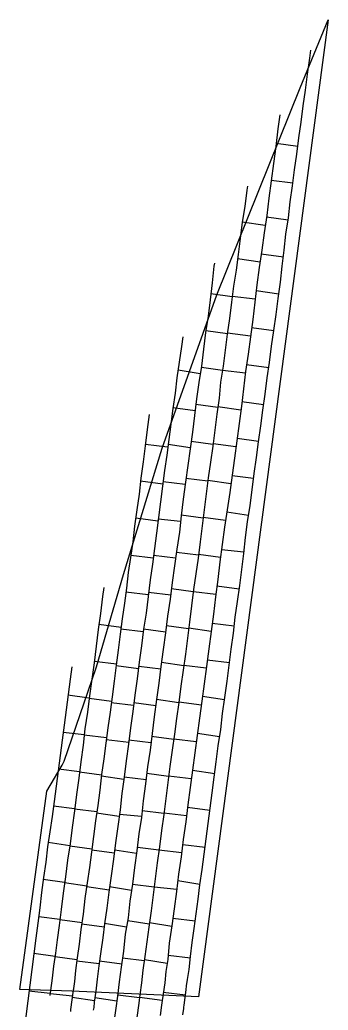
# Model space of a CAD drawing. Extents: x 705628 to 706171, y 1563556 to 1564504.
# Drawn here: x 705835.1 to 705876.5, y 1564370.7 to 1564503.8 of the extents above; entities that cross this region are included whole.
import ezdxf

# ---------------------------------------------------------------- set-up
doc = ezdxf.new("R2010")
doc.units = 0
doc.layers.add('10108_0101_PANTES', color=7, linetype='Continuous')
doc.layers.add('AGROCAD PLL', color=7, linetype='Continuous')
doc.layers.add('10108_0101_REAL', color=30, linetype='Continuous', lineweight=25)

msp = doc.modelspace()

# ---------------------------------------------------------------- linework, layer by layer
at = {"layer": '10108_0101_PANTES'}
msp.add_lwpolyline([(705835.1, 1564373.52), (705838.72, 1564400.16), (705840.81, 1564403.67), (705841.05, 1564404.19), (705845.36, 1564416.72), (705845.41, 1564416.85), (705849.04, 1564429.27), (705854.24, 1564446.25), (705861.6, 1564466.83), (705872.76, 1564494.62), (705876.55, 1564503.77), (705859.1, 1564372.52), (705842.11, 1564373.29), (705835.1, 1564373.52)], close=True, dxfattribs=at)
at = {"layer": '10108_0101_REAL'}
for points in [[(705857.01, 1564370.14), (705857.13, 1564370.96), (705857.16, 1564371.16), (705857.21, 1564371.44), (705857.46, 1564373.5), (705857.51, 1564374.03), (705857.63, 1564374.86), (705857.84, 1564376.23), (705858.04, 1564377.94), (705858.28, 1564379.82), (705858.55, 1564381.71), (705858.79, 1564383.68), (705859.08, 1564385.65), (705859.3, 1564387.6), (705859.61, 1564389.63), (705859.88, 1564391.71), (705860.13, 1564393.78), (705860.41, 1564395.82), (705860.69, 1564397.9), (705860.96, 1564399.96), (705861.22, 1564402.04), (705861.51, 1564404.09), (705861.78, 1564406.26), (705862.1, 1564408.44), (705862.35, 1564410.59), (705862.67, 1564412.76), (705862.96, 1564414.93), (705863.23, 1564417.09), (705863.5, 1564419.24), (705863.8, 1564421.38), (705864.04, 1564423.53), (705864.35, 1564425.66), (705864.65, 1564427.81), (705864.95, 1564429.92), (705865.2, 1564432.1), (705865.45, 1564434.24), (705865.72, 1564436.35), (705866.05, 1564438.53), (705866.33, 1564440.66), (705866.6, 1564442.81), (705866.89, 1564444.96), (705867.17, 1564447.07), (705867.48, 1564449.22), (705867.77, 1564451.34), (705868.07, 1564453.49), (705868.36, 1564455.66), (705868.65, 1564457.76), (705868.93, 1564459.92), (705869.24, 1564462.05), (705869.55, 1564464.18), (705869.81, 1564466.34), (705870.12, 1564468.52), (705870.36, 1564470.67), (705870.64, 1564472.84), (705870.87, 1564474.99), (705871.19, 1564477.17), (705871.42, 1564479.33), (705871.75, 1564481.48), (705872.02, 1564483.61), (705872.31, 1564485.73), (705872.61, 1564487.91), (705872.91, 1564490.04), (705873.18, 1564492.2), (705873.49, 1564494.34), (705873.78, 1564496.48), (705874.07, 1564498.61), (705874.2, 1564499.7)], [(705870.04, 1564491.02), (705869.77, 1564489.13), (705869.49, 1564486.77), (705869.19, 1564484.45), (705868.89, 1564482.12), (705868.59, 1564479.8), (705868.28, 1564477.49), (705867.93, 1564475.15), (705867.64, 1564472.84), (705867.29, 1564470.51), (705866.97, 1564468.18), (705866.69, 1564465.83), (705866.4, 1564463.52), (705866.11, 1564461.18), (705865.8, 1564458.84), (705865.44, 1564456.53), (705865.17, 1564454.2), (705864.88, 1564451.86), (705864.57, 1564449.56), (705864.25, 1564447.23), (705863.95, 1564444.9), (705863.63, 1564442.59), (705863.31, 1564440.27), (705862.95, 1564437.96), (705862.62, 1564435.64), (705862.31, 1564433.29), (705862, 1564430.95), (705861.7, 1564428.59), (705861.42, 1564426.27), (705861.12, 1564423.93), (705860.8, 1564421.61), (705860.49, 1564419.26), (705860.17, 1564416.93), (705859.88, 1564414.6), (705859.57, 1564412.26), (705859.27, 1564409.95), (705858.93, 1564407.62), (705858.64, 1564405.31), (705858.3, 1564403), (705858, 1564400.66), (705857.67, 1564398.35), (705857.4, 1564396.03), (705857.07, 1564393.68), (705856.8, 1564391.36), (705856.43, 1564389.02), (705856.18, 1564386.69), (705855.86, 1564384.37), (705855.55, 1564382.06), (705855.17, 1564379.75), (705855, 1564377.55), (705854.74, 1564375.93), (705854.57, 1564374.4), (705854.35, 1564372.93), (705854.15, 1564371.41), (705853.98, 1564370.05)], [(705865.7, 1564481.43), (705865.63, 1564480.88), (705865.32, 1564478.71), (705865, 1564476.57), (705864.72, 1564474.41), (705864.44, 1564472.26), (705864.17, 1564470.13), (705863.84, 1564467.99), (705863.54, 1564465.84), (705863.26, 1564463.66), (705862.99, 1564461.54), (705862.68, 1564459.4), (705862.42, 1564457.25), (705862.09, 1564455.11), (705861.88, 1564452.94), (705861.58, 1564450.8), (705861.33, 1564448.67), (705861.03, 1564446.51), (705860.73, 1564444.36), (705860.42, 1564442.25), (705860.16, 1564440.09), (705859.88, 1564437.97), (705859.59, 1564435.81), (705859.32, 1564433.64), (705859.06, 1564431.48), (705858.74, 1564429.35), (705858.46, 1564427.23), (705858.16, 1564425.04), (705857.91, 1564422.87), (705857.63, 1564420.72), (705857.37, 1564418.55), (705857.05, 1564416.41), (705856.76, 1564414.25), (705856.48, 1564412.08), (705856.18, 1564409.94), (705855.87, 1564407.8), (705855.59, 1564405.65), (705855.27, 1564403.5), (705854.99, 1564401.34), (705854.71, 1564399.19), (705854.45, 1564397.04), (705854.13, 1564394.87), (705853.87, 1564392.71), (705853.57, 1564390.53), (705853.29, 1564388.38), (705853.03, 1564386.23), (705852.77, 1564384.07), (705852.44, 1564381.91), (705852.18, 1564379.92), (705851.9, 1564377.97), (705851.65, 1564376.1), (705851.45, 1564374.42), (705851.24, 1564372.83), (705851.14, 1564372.1), (705851.09, 1564371.69), (705851.06, 1564371.37), (705850.67, 1564368.8)], [(705861.25, 1564471.09), (705861.19, 1564470.66), (705860.95, 1564468.44), (705860.67, 1564466.17), (705860.4, 1564463.96), (705860.05, 1564461.75), (705859.78, 1564459.51), (705859.52, 1564457.26), (705859.15, 1564455.05), (705858.86, 1564452.85), (705858.58, 1564450.6), (705858.31, 1564448.37), (705857.99, 1564446.15), (705857.66, 1564443.89), (705857.36, 1564441.65), (705857.07, 1564439.39), (705856.78, 1564437.16), (705856.55, 1564434.93), (705856.2, 1564432.68), (705855.91, 1564430.43), (705855.59, 1564428.2), (705855.32, 1564425.96), (705854.97, 1564423.69), (705854.68, 1564421.44), (705854.38, 1564419.2), (705854.07, 1564416.92), (705853.79, 1564414.69), (705853.48, 1564412.46), (705853.15, 1564410.17), (705852.87, 1564407.9), (705852.61, 1564405.66), (705852.28, 1564403.43), (705852.01, 1564401.16), (705851.68, 1564398.87), (705851.45, 1564396.63), (705851.1, 1564394.42), (705850.84, 1564392.16), (705850.5, 1564389.9), (705850.26, 1564387.67), (705849.9, 1564385.41), (705849.67, 1564383.17), (705849.27, 1564380.94), (705849.04, 1564378.68), (705848.73, 1564376.54), (705848.47, 1564374.57), (705848.25, 1564372.63), (705848.01, 1564371.01), (705847.8, 1564369.45)], [(705856.99, 1564461.21), (705856.82, 1564459.9), (705856.53, 1564457.8), (705856.21, 1564455.7), (705855.98, 1564453.64), (705855.67, 1564451.56), (705855.39, 1564449.46), (705855.11, 1564447.39), (705854.84, 1564445.29), (705854.56, 1564443.22), (705854.27, 1564441.12), (705853.99, 1564439.03), (705853.74, 1564436.93), (705853.46, 1564434.83), (705853.19, 1564432.74), (705852.94, 1564430.65), (705852.63, 1564428.53), (705852.34, 1564426.32), (705852.1, 1564424.09), (705851.73, 1564421.92), (705851.46, 1564419.7), (705851.15, 1564417.5), (705850.87, 1564415.27), (705850.56, 1564413.06), (705850.29, 1564410.85), (705849.96, 1564408.65), (705849.7, 1564406.46), (705849.39, 1564404.26), (705849.14, 1564402.06), (705848.83, 1564399.84), (705848.57, 1564397.64), (705848.26, 1564395.44), (705847.98, 1564393.22), (705847.69, 1564391.01), (705847.38, 1564388.8), (705847.06, 1564386.62), (705846.8, 1564384.43), (705846.48, 1564382.35), (705846.24, 1564380.47), (705845.99, 1564378.64), (705845.74, 1564376.7), (705845.5, 1564374.91), (705845.32, 1564373.3), (705845.1, 1564371.83), (705845.03, 1564371.09), (705844.98, 1564370.73)], [(705852.48, 1564450.75), (705852.23, 1564448.72), (705851.95, 1564446.57), (705851.68, 1564444.41), (705851.38, 1564442.22), (705851.14, 1564440.07), (705850.84, 1564437.93), (705850.53, 1564435.77), (705850.28, 1564433.64), (705849.96, 1564431.57), (705849.68, 1564429.55), (705849.44, 1564427.44), (705849.17, 1564425.4), (705848.87, 1564423.31), (705848.59, 1564421.23), (705848.33, 1564419.12), (705848.07, 1564417.07), (705847.8, 1564414.94), (705847.49, 1564412.85), (705847.23, 1564410.76), (705846.94, 1564408.68), (705846.64, 1564406.6), (705846.37, 1564404.5), (705846.08, 1564402.39), (705845.85, 1564400.32), (705845.58, 1564398.23), (705845.27, 1564396.17), (705845, 1564394.09), (705844.73, 1564391.99), (705844.46, 1564389.92), (705844.17, 1564387.86), (705843.86, 1564385.76), (705843.62, 1564383.66), (705843.32, 1564381.6), (705843.06, 1564379.63), (705842.82, 1564377.77), (705842.59, 1564376.07), (705842.43, 1564374.58), (705842.33, 1564373.68), (705842.31, 1564373.58), (705842.29, 1564373.42), (705841.92, 1564370.86), (705841.92, 1564370.58)], [(705846.4, 1564427.53), (705846.23, 1564426.29), (705845.93, 1564424.05), (705845.65, 1564421.86), (705845.36, 1564419.62), (705845.08, 1564417.39), (705844.76, 1564415.21), (705844.47, 1564412.97), (705844.18, 1564410.76), (705843.85, 1564408.55), (705843.6, 1564406.33), (705843.29, 1564404.12), (705843.01, 1564401.91), (705842.7, 1564399.71), (705842.44, 1564397.52), (705842.13, 1564395.3), (705841.85, 1564393.1), (705841.52, 1564390.88), (705841.23, 1564388.68), (705840.92, 1564386.47), (705840.66, 1564384.25), (705840.38, 1564382.11), (705840.14, 1564380.18), (705839.89, 1564378.4), (705839.64, 1564376.68), (705839.44, 1564375.05), (705839.21, 1564373.4), (705839.14, 1564372.77), (705839.13, 1564372.7)], [(705842.1, 1564416.85), (705841.86, 1564415.2), (705841.58, 1564413.15), (705841.31, 1564411.1), (705841.07, 1564409.05), (705840.78, 1564407), (705840.52, 1564404.95), (705840.25, 1564402.89), (705839.99, 1564400.83), (705839.7, 1564398.78), (705839.43, 1564396.74), (705839.15, 1564394.69), (705838.84, 1564392.67), (705838.58, 1564390.61), (705838.28, 1564388.57), (705838.03, 1564386.56), (705837.79, 1564384.49), (705837.53, 1564382.44), (705837.25, 1564380.44), (705835.35, 1564365.7)]]:
    msp.add_lwpolyline(points, dxfattribs=at)
at = {"layer": 'AGROCAD PLL', "color": 5, "true_color": 0x0000ff}
for points in [[(705872.45, 1564486.77), (705869.54, 1564487.17)], [(705871.8, 1564481.81), (705868.9, 1564482.18)], [(705871.15, 1564476.86), (705868.25, 1564477.28)], [(705863.64, 1564466.57), (705860.77, 1564466.98)], [(705863, 1564461.61), (705860.09, 1564461.98)], [(705862.33, 1564456.66), (705859.5, 1564457.09)], [(705867.87, 1564452.07), (705864.96, 1564452.47)], [(705867.18, 1564447.12), (705864.29, 1564447.54)], [(705866.52, 1564442.17), (705863.63, 1564442.53)], [(705844.43, 1564412.66), (705841.56, 1564413.04)], [(705844.43, 1564412.66), (705841.56, 1564413.04)], [(705843.75, 1564407.71), (705840.92, 1564408.03)], [(705843.75, 1564407.71), (705840.92, 1564408.03)], [(705843.11, 1564402.75), (705840.28, 1564403.11)], [(705843.11, 1564402.75), (705840.28, 1564403.11)], [(705855.09, 1564402.14), (705852.17, 1564402.52)], [(705842.47, 1564397.79), (705839.62, 1564398.15)], [(705842.47, 1564397.79), (705839.62, 1564398.15)], [(705854.47, 1564397.18), (705851.55, 1564397.53)], [(705841.81, 1564392.84), (705838.93, 1564393.26)], [(705841.81, 1564392.84), (705838.93, 1564393.26)], [(705853.8, 1564392.23), (705850.9, 1564392.62)], [(705841.12, 1564387.89), (705838.25, 1564388.29)], [(705841.12, 1564387.89), (705838.25, 1564388.29)], [(705853.16, 1564387.27), (705850.25, 1564387.63)], [(705840.49, 1564382.93), (705837.64, 1564383.3)], [(705840.49, 1564382.93), (705837.64, 1564383.3)], [(705852.5, 1564382.31), (705849.6, 1564382.76)], [(705839.83, 1564377.97), (705836.99, 1564378.38)], [(705839.83, 1564377.97), (705836.99, 1564378.38)], [(705851.81, 1564377.36), (705848.9, 1564377.75)], [(705839.17, 1564373.01), (705836.33, 1564373.32)], [(705839.17, 1564373.01), (705836.33, 1564373.32)], [(705851.18, 1564372.4), (705848.27, 1564372.78)]]:
    msp.add_lwpolyline(points, dxfattribs=at)
at = {"layer": 'AGROCAD PLL', "color": 1, "true_color": 0xff0000}
for points in [[(705868.08, 1564476.15), (705865, 1564476.6)], [(705867.39, 1564471.2), (705864.36, 1564471.65)], [(705866.74, 1564466.24), (705863.65, 1564466.61)], [(705866.12, 1564461.28), (705863, 1564461.66)], [(705865.42, 1564456.33), (705862.33, 1564456.68)], [(705864.81, 1564451.36), (705861.72, 1564451.78)], [(705864.15, 1564446.41), (705861.07, 1564446.81)], [(705863.48, 1564441.45), (705860.37, 1564441.88)], [(705853.04, 1564431.47), (705850, 1564431.83)], [(705861.46, 1564426.59), (705858.43, 1564426.96)], [(705858.82, 1564406.77), (705855.79, 1564407.16)], [(705849.1, 1564401.74), (705846.06, 1564402.17)], [(705858.15, 1564401.81), (705855.1, 1564402.2)], [(705860.64, 1564397.55), (705857.62, 1564397.97)], [(705848.45, 1564396.78), (705845.42, 1564397.2)], [(705847.79, 1564391.82), (705844.76, 1564392.22)], [(705856.86, 1564391.89), (705853.8, 1564392.25)], [(705856.21, 1564386.94), (705853.15, 1564387.27)], [(705855.54, 1564381.98), (705852.52, 1564382.47)], [(705854.91, 1564377.03), (705851.84, 1564377.52)], [(705854.24, 1564372.07), (705851.19, 1564372.47)]]:
    msp.add_lwpolyline(points, dxfattribs=at)
at = {"layer": 'AGROCAD PLL', "color": 3, "true_color": 0x00ff00}
for points in [[(705870.52, 1564471.9), (705867.55, 1564472.27)], [(705869.89, 1564466.94), (705866.88, 1564467.36)], [(705869.23, 1564461.98), (705866.26, 1564462.41)], [(705868.55, 1564457.03), (705865.58, 1564457.43)], [(705859.35, 1564456.21), (705856.37, 1564456.72)], [(705861.71, 1564451.7), (705858.77, 1564452.11)], [(705858.66, 1564451.26), (705855.68, 1564451.64)], [(705854.97, 1564446.35), (705851.98, 1564446.73)], [(705858.01, 1564446.3), (705855.02, 1564446.73)], [(705861.06, 1564446.74), (705858.13, 1564447.14)], [(705854.31, 1564441.39), (705851.33, 1564441.8)], [(705857.32, 1564441.35), (705854.35, 1564441.73)], [(705860.36, 1564441.79), (705857.42, 1564442.14)], [(705865.85, 1564437.21), (705862.91, 1564437.65)], [(705853.67, 1564436.43), (705850.68, 1564436.83)], [(705856.7, 1564436.39), (705853.71, 1564436.69)], [(705859.72, 1564436.83), (705856.79, 1564437.23)], [(705862.74, 1564436.51), (705859.74, 1564436.94)], [(705859.11, 1564431.87), (705856.14, 1564432.22)], [(705865.22, 1564432.25), (705862.22, 1564432.6)], [(705856.04, 1564431.44), (705853.08, 1564431.81)], [(705862.08, 1564431.55), (705859.12, 1564431.94)], [(705852.37, 1564426.52), (705849.37, 1564426.91)], [(705855.38, 1564426.48), (705852.41, 1564426.83)], [(705858.42, 1564426.92), (705855.48, 1564427.33)], [(705864.58, 1564427.29), (705861.59, 1564427.71)], [(705845.74, 1564422.58), (705848.72, 1564422.19)], [(705851.68, 1564421.57), (705848.68, 1564421.93)], [(705854.69, 1564421.53), (705851.73, 1564421.91)], [(705854.69, 1564421.53), (705851.73, 1564421.91)], [(705857.79, 1564421.96), (705854.8, 1564422.35)], [(705860.8, 1564421.63), (705857.81, 1564422.04)], [(705863.91, 1564422.34), (705860.95, 1564422.67)], [(705845.11, 1564417.62), (705848.1, 1564417.26)], [(705857.13, 1564417), (705854.14, 1564417.45)], [(705863.27, 1564417.38), (705860.28, 1564417.75)], [(705851.04, 1564416.61), (705848.06, 1564416.99)], [(705854.03, 1564416.57), (705851.08, 1564416.93)], [(705860.13, 1564416.68), (705857.14, 1564417.05)], [(705844.43, 1564412.66), (705847.42, 1564412.27)], [(705856.48, 1564412.05), (705853.48, 1564412.46)], [(705856.48, 1564412.05), (705853.48, 1564412.46)], [(705859.5, 1564411.72), (705856.48, 1564412.1)], [(705862.62, 1564412.42), (705859.65, 1564412.86)], [(705850.39, 1564411.65), (705847.39, 1564412.03)], [(705853.36, 1564411.62), (705850.43, 1564412.03)], [(705843.75, 1564407.71), (705846.75, 1564407.37)], [(705849.73, 1564406.7), (705846.71, 1564407.06)], [(705852.72, 1564406.66), (705849.76, 1564407)], [(705855.78, 1564407.09), (705852.82, 1564407.49)], [(705861.95, 1564407.47), (705858.98, 1564407.9)], [(705843.11, 1564402.75), (705846.08, 1564402.38)], [(705843.11, 1564402.75), (705846.08, 1564402.38)], [(705861.29, 1564402.51), (705858.29, 1564402.94)], [(705852.08, 1564401.7), (705849.14, 1564402.04)], [(705842.47, 1564397.79), (705845.46, 1564397.43)], [(705851.46, 1564396.74), (705848.49, 1564397.04)], [(705857.49, 1564396.85), (705854.47, 1564397.21)], [(705841.81, 1564392.84), (705844.79, 1564392.4)], [(705850.79, 1564391.79), (705847.85, 1564392.23)], [(705859.99, 1564392.6), (705856.99, 1564392.96)], [(705859.3, 1564387.64), (705856.33, 1564388.1)], [(705841.12, 1564387.89), (705844.11, 1564387.47)], [(705847.1, 1564386.87), (705844.09, 1564387.32)], [(705850.13, 1564386.83), (705847.16, 1564387.31)], [(705840.49, 1564382.93), (705843.46, 1564382.54)], [(705858.67, 1564382.69), (705855.68, 1564383.04)], [(705846.42, 1564381.92), (705843.42, 1564382.3)], [(705849.44, 1564381.88), (705846.49, 1564382.41)], [(705839.83, 1564377.97), (705842.78, 1564377.54)], [(705858.02, 1564377.73), (705855.04, 1564378.08)], [(705845.77, 1564376.96), (705842.76, 1564377.35)], [(705848.79, 1564376.93), (705845.82, 1564377.35)], [(705839.17, 1564373.01), (705842.18, 1564372.69)], [(705845.12, 1564372), (705842.15, 1564372.45)], [(705848.16, 1564371.97), (705845.19, 1564372.41)], [(705857.37, 1564372.77), (705854.38, 1564373.13)]]:
    msp.add_lwpolyline(points, dxfattribs=at)

doc.saveas('drawing.dxf')
